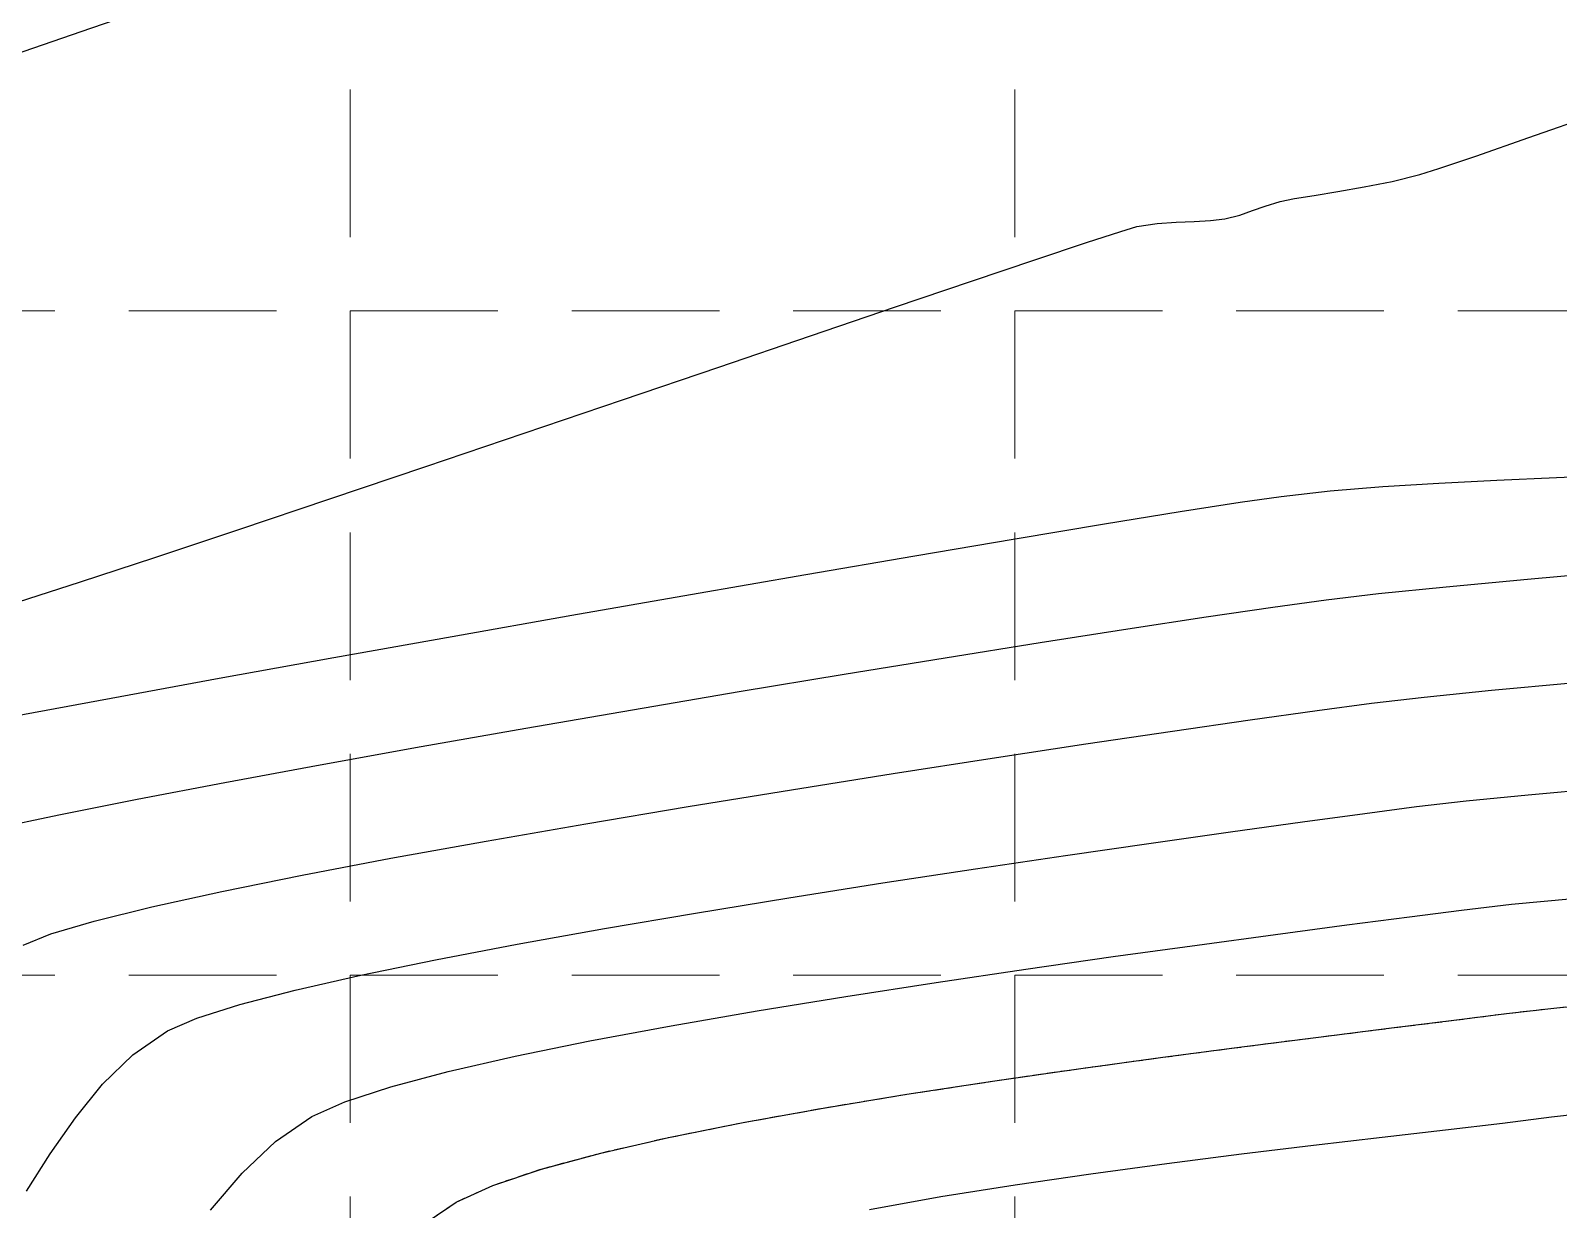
# Model space of a CAD drawing. Header units: inches. Extents: x 2547543 to 2548696, y 7125653 to 7126375.
# Drawn here: x 2548290.92 to 2548332.31, y 7125882.03 to 7125913.98 of the extents above; entities that cross this region are included whole.
import ezdxf

# ---------------------------------------------------------------- set-up
doc = ezdxf.new("R2010")
doc.units = ezdxf.units.IN
doc.header["$MEASUREMENT"] = 0
doc.linetypes.add('DASHED2', pattern=[0.375, 0.25, -0.125])
doc.linetypes.add('HIDDEN', pattern=[0.375, 0.25, -0.125])
for name, color, linetype in [('CONT-MJR', 6, 'Continuous'), ('CONT-MNR', 14, 'Continuous'), ('GRID', 254, 'HIDDEN'), ('V-100YR-LINE', 2, 'DASHED2')]:
    doc.layers.add(name, color=color, linetype=linetype)

msp = doc.modelspace()

# ---------------------------------------------------------------- linework, layer by layer
at = {"layer": 'CONT-MJR', "color": 35, "extrusion": (0.09997689621587824, -0.9949897588533461, 0), "elevation": -6835419.465500337}
msp.add_lwpolyline([(3247985.886998295, 570.0000000000009), (3247987.724619894, 570.0000000000009)], dxfattribs=at)
at = {"layer": 'CONT-MJR', "color": 35, "extrusion": (0.09076356355588845, -0.9958724695113508, 0), "elevation": -6865188.186560884}
msp.add_lwpolyline([(3184583.911867804, 570), (3184586.094710375, 570)], dxfattribs=at)
at = {"layer": 'CONT-MJR', "color": 35, "extrusion": (0.1329629507974115, -0.9911210086136029, 0), "elevation": -6723791.869963132}
msp.add_lwpolyline([(3473179.314420588, 570.0000000000009), (3473180.795445192, 570.0000000000009)], dxfattribs=at)
at = {"layer": 'CONT-MJR', "color": 35, "extrusion": (0.115930395315133, -0.9932573399890268, 0), "elevation": -6782419.669821618}
msp.add_lwpolyline([(3357252.652221513, 570.0000000000009), (3357254.088373087, 570.0000000000009)], dxfattribs=at)
at = {"layer": 'CONT-MJR', "color": 35, "extrusion": (0.1429395876032667, -0.9897314152313283, 0), "elevation": -6688466.059795136}
msp.add_lwpolyline([(3540726.689272578, 570), (3540728.818324406, 570)], dxfattribs=at)
at = {"layer": 'CONT-MJR', "color": 35, "extrusion": (-0.1386807496208461, 0.9903371394048597, 0), "elevation": 6703635.285723601}
msp.add_lwpolyline([(-3511924.366205222, 570.0000000000009), (-3511926.197502281, 570.0000000000009)], dxfattribs=at)
at = {"layer": 'CONT-MJR', "color": 35, "elevation": 570}
for points in [[(2548319.508196958, 7125894.643866422), (2548321.856835522, 7125894.991868248)], [(2548314.295128183, 7125893.843571082), (2548316.970248211, 7125894.258872664)], [(2548308.741929891, 7125892.94878087), (2548311.534975776, 7125893.404645782)], [(2548305.96812943, 7125892.48266045), (2548308.741929891, 7125892.94878087)], [(2548303.265713298, 7125892.01296863), (2548305.96812943, 7125892.48266045)], [(2548298.283589622, 7125891.089607207), (2548300.686820394, 7125891.546389514)], [(2548292.649259115, 7125889.84488221), (2548294.21267008, 7125890.232169449)]]:
    msp.add_lwpolyline(points, dxfattribs=at)
at = {"layer": 'CONT-MJR', "color": 35, "extrusion": (0.1499790572954098, -0.9886891737916321, 0), "elevation": -6663100.330443627}
msp.add_lwpolyline([(3588228.303206394, 570), (3588230.870189844, 570)], dxfattribs=at)
at = {"layer": 'CONT-MJR', "color": 35, "extrusion": (0.1570487942418677, -0.9875908445440225, 0), "elevation": -6637257.831704219}
msp.add_lwpolyline([(3635802.108083698, 570), (3635804.902917635, 570)], dxfattribs=at)
at = {"layer": 'CONT-MJR', "color": 35, "extrusion": (0.1780319671285677, -0.9840247043038771, 0), "elevation": -6558374.337727727}
msp.add_lwpolyline([(3776227.319374363, 570.0000000000009), (3776229.940134687, 570.0000000000009)], dxfattribs=at)
at = {"layer": 'CONT-MJR', "color": 35, "extrusion": (0.1983750230450303, -0.9801261909733276, 0), "elevation": -6478753.760214787}
msp.add_lwpolyline([(3911250.479735309, 570.0000000000009), (3911252.699275771, 570.0000000000009)], dxfattribs=at)
at = {"layer": 'CONT-MJR', "color": 35, "extrusion": (0.2149249883377009, -0.976630559315056, 0), "elevation": -6411670.059122195}
msp.add_lwpolyline([(4020273.877264057, 570), (4020275.818110351, 570)], dxfattribs=at)
at = {"layer": 'CONT-MJR', "color": 35, "extrusion": (0.2851069702557746, -0.9584957044825881, 0), "elevation": -6103598.810380368}
msp.add_lwpolyline([(4474167.191876121, 570), (4474168.422130175, 570)], dxfattribs=at)
at = {"layer": 'CONT-MJR', "color": 35, "extrusion": (-0.3825174673738274, 0.9239482599983146, 0), "elevation": 5609187.199780092}
msp.add_lwpolyline([(-5080265.867834896, 570.0000000000005), (-5080266.671815611, 570.0000000000005)], dxfattribs=at)
at = {"layer": 'CONT-MNR', "color": 35, "extrusion": (0.3268346519542655, -0.9450815363141606, 0), "elevation": -5901699.472717234}
msp.add_lwpolyline([(4737339.605210979, 574), (4737342.190594176, 574)], dxfattribs=at)
at = {"layer": 'CONT-MNR', "color": 35}
for points, elevation in [([(2548289.953906524, 7125913.144659951), (2548292.299030502, 7125913.945598365)], 574), ([(2548331.506826087, 7125911.074364133), (2548333.321830793, 7125911.711169486)], 573), ([(2548330.070655032, 7125910.575211889), (2548331.506826087, 7125911.074364133)], 573), ([(2548328.558068587, 7125910.071132726), (2548329.069131306, 7125910.234029255)], 573), ([(2548326.335314774, 7125909.612495827), (2548327.051496599, 7125909.737078736)], 573), ([(2548327.051496599, 7125909.737078736), (2548327.804527583, 7125909.888084074)], 573), ([(2548324.368428729, 7125909.220979628), (2548324.771255636, 7125909.341072901)], 573), ([(2548324.771255636, 7125909.341072901), (2548325.158855154, 7125909.420113789)], 573), ([(2548325.158855154, 7125909.420113789), (2548325.692321246, 7125909.50871447)], 573), ([(2548322.885596094, 7125908.825329452), (2548323.278363027, 7125908.875026096)], 573), ([(2548323.278363027, 7125908.875026096), (2548323.683684853, 7125908.977328414)], 573), ([(2548323.683684853, 7125908.977328414), (2548324.026472611, 7125909.096188862)], 573), ([(2548324.026472611, 7125909.096188862), (2548324.368428729, 7125909.220979628)], 573), ([(2548321.440388654, 7125908.748741872), (2548321.959409443, 7125908.787156361)], 573), ([(2548321.959409443, 7125908.787156361), (2548322.443545078, 7125908.804362549)], 573), ([(2548322.443545078, 7125908.804362549), (2548322.885596094, 7125908.825329452)], 573), ([(2548301.630198747, 7125902.160672238), (2548304.293494699, 7125903.063113905)], 573), ([(2548330.645544049, 7125901.790797662), (2548332.259796453, 7125901.863609593)], 572), ([(2548326.129839999, 7125901.499301559), (2548327.559304909, 7125901.616314844)], 572), ([(2548322.067987796, 7125900.939692624), (2548323.68707089, 7125901.192243241)], 572), ([(2548317.594321092, 7125900.203504713), (2548320.014614264, 7125900.606224896)], 572), ([(2548294.292864569, 7125899.699838361), (2548296.566993279, 7125900.456626147)], 573), ([(2548311.922459031, 7125899.236965601), (2548314.874479081, 7125899.743196731)], 572), ([(2548292.274239077, 7125899.036418509), (2548294.292864569, 7125899.699838361)], 573), ([(2548331.474430637, 7125899.112642406), (2548333.982657301, 7125899.335711082)], 571), ([(2548324.577319429, 7125898.351362898), (2548326.024996917, 7125898.54964659)], 571), ([(2548320.65193089, 7125897.765082314), (2548322.769136559, 7125898.087139429)], 571), ([(2548299.140014422, 7125896.986102724), (2548302.347038635, 7125897.559379888)], 572), ([(2548296.037666167, 7125896.42522569), (2548299.140014422, 7125896.986102724)], 572), ([(2548312.961002908, 7125896.532970387), (2548315.696381482, 7125896.979891662)], 571), ([(2548307.232450931, 7125895.571006585), (2548310.122531864, 7125896.060639984)], 571), ([(2548290.41648073, 7125895.387330626), (2548293.107364669, 7125895.888413439)], 572), ([(2548304.342242693, 7125895.072176317), (2548307.232450931, 7125895.571006585)], 571), ([(2548289.881344441, 7125892.340003767), (2548291.691182289, 7125892.723786512)], 571), ([(2548328.466005263, 7125892.944515588), (2548329.812048743, 7125893.100943207)], 569), ([(2548318.959467496, 7125891.622147252), (2548321.278587786, 7125891.957868008)], 569), ([(2548316.521032989, 7125891.260087861), (2548318.959467496, 7125891.622147252)], 569), ([(2548308.937804924, 7125890.062302427), (2548311.465405627, 7125890.475522993)], 569), ([(2548306.470074307, 7125889.641313046), (2548308.937804924, 7125890.062302427)], 569), ([(2548304.107009852, 7125889.217197306), (2548306.470074307, 7125889.641313046)], 569), ([(2548320.254689136, 7125888.880663298), (2548322.526169404, 7125889.195303617)], 568), ([(2548317.881466588, 7125888.54157059), (2548320.254689136, 7125888.880663298)], 568), ([(2548310.605424375, 7125887.411273576), (2548313.011426295, 7125887.803506184)], 568), ([(2548329.481948742, 7125887.157917613), (2548330.907013608, 7125887.339384584)], 567), ([(2548332.267697755, 7125887.495126951), (2548333.923193589, 7125887.650781502)], 567), ([(2548306.078496542, 7125886.597255281), (2548308.279311819, 7125887.008066761)], 568), ([(2548300.68191349, 7125885.352888311), (2548302.234389466, 7125885.766296511)], 568), ([(2548312.394897306, 7125884.776070202), (2548314.661156113, 7125885.149884522)], 567), ([(2548330.794574425, 7125884.370747915), (2548332.12751778, 7125884.536819083)], 566), ([(2548296.652132591, 7125883.010762954), (2548297.562543506, 7125883.87057072)], 568), ([(2548306.368462407, 7125883.558009721), (2548308.203284745, 7125883.978595929)], 567), ([(2548323.724674481, 7125883.533614761), (2548325.681576764, 7125883.770672808)], 566), ([(2548290.811188616, 7125882.52368382), (2548291.459924549, 7125883.535529492)], 569), ([(2548304.767983645, 7125883.124906623), (2548306.368462407, 7125883.558009721)], 567), ([(2548295.796202534, 7125882.009205917), (2548296.652132591, 7125883.010762954)], 568), ([(2548301.446210332, 7125881.536297084), (2548302.45111968, 7125882.227297246)], 567)]:
    msp.add_lwpolyline(points, dxfattribs=dict(at, elevation=elevation))
at = {"layer": 'CONT-MNR', "color": 35, "extrusion": (0.3224657005675386, -0.9465811491665607, 0), "elevation": -5923503.579631115}
msp.add_lwpolyline([(4710061.8945105, 573), (4710062.952553678, 573)], dxfattribs=at)
at = {"layer": 'CONT-MNR', "color": 35, "extrusion": (0.2360531444318371, -0.9717401468519464, 0), "elevation": -6322991.929798741}
msp.add_lwpolyline([(4158405.871018698, 573.0000000000009), (4158406.646473954, 573.0000000000009)], dxfattribs=at)
at = {"layer": 'CONT-MNR', "color": 35, "extrusion": (0.1593412623887045, -0.9872235623709424, 0), "elevation": -6628812.337534036}
msp.add_lwpolyline([(3651218.584841016, 573), (3651219.236156029, 573)], dxfattribs=at)
at = {"layer": 'CONT-MNR', "color": 35, "extrusion": (0.3103464400830028, -0.95062352544412, 0), "elevation": -5983194.110709245}
msp.add_lwpolyline([(4633992.742389707, 573.0000000000009), (4633993.724794926, 573.0000000000009)], dxfattribs=at)
at = {"layer": 'CONT-MNR', "color": 35, "extrusion": (0.2852016052765221, -0.958467549971148, 0), "elevation": -6103167.009008225}
msp.add_lwpolyline([(4474803.020024247, 573.0000000000009), (4474803.473577313, 573.0000000000009)], dxfattribs=at)
at = {"layer": 'CONT-MNR', "color": 35, "extrusion": (0.1529102477108976, -0.988240080215831, 0), "elevation": -6652444.170770542}
msp.add_lwpolyline([(3607977.303388568, 573.0000000000009), (3607977.856600778, 573.0000000000009)], dxfattribs=at)
at = {"layer": 'CONT-MNR', "color": 35, "extrusion": (0.317025025008742, -0.9484171727242219, 0), "elevation": -5950452.675338346}
msp.add_lwpolyline([(4675959.789249867, 573), (4675961.233960879, 573)], dxfattribs=at)
at = {"layer": 'CONT-MNR', "color": 35, "extrusion": (-0.3199071027886095, 0.9474489144990341, 0), "elevation": 5936208.50539606}
msp.add_lwpolyline([(-4694027.939387522, 573), (-4694029.77968679, 573)], dxfattribs=at)
at = {"layer": 'CONT-MNR', "color": 35, "extrusion": (0.3213397448873606, -0.9469639741593795, 0), "elevation": -5929102.040174554}
msp.add_lwpolyline([(4702998.863441236, 573.0000000000005), (4703001.032583894, 573.0000000000005)], dxfattribs=at)
at = {"layer": 'CONT-MNR', "color": 35, "extrusion": (0.3220301452118044, -0.9467294151841191, 0), "elevation": -5925671.23779237}
msp.add_lwpolyline([(4707318.430353791, 573), (4707320.861586962, 573)], dxfattribs=at)
at = {"layer": 'CONT-MNR', "color": 35, "extrusion": (0.3222534797153813, -0.9466534185283062, 0), "elevation": -5924560.566781424}
msp.add_lwpolyline([(4708713.601204386, 573), (4708716.227772371, 573)], dxfattribs=at)
at = {"layer": 'CONT-MNR', "color": 35, "extrusion": (0.3221254176517251, -0.9466970029015102, 0), "elevation": -5925197.486660362}
msp.add_lwpolyline([(4707909.354451986, 573.0000000000009), (4707912.109598303, 573.0000000000009)], dxfattribs=at)
at = {"layer": 'CONT-MNR', "color": 35, "extrusion": (0.3216849291291001, -0.9468467702702513, 0), "elevation": -5927387.214516071}
msp.add_lwpolyline([(4705149.311799906, 573.0000000000009), (4705152.128768438, 573.0000000000009)], dxfattribs=at)
at = {"layer": 'CONT-MNR', "color": 35, "extrusion": (0.3197760600847659, -0.9474931511080511, 0), "elevation": -5936857.637490466}
msp.add_lwpolyline([(4693188.518708939, 573), (4693191.259060085, 573)], dxfattribs=at)
at = {"layer": 'CONT-MNR', "color": 35, "extrusion": (0.04490619676356045, -0.9989912079153812, 0), "elevation": -7004277.400336463}
msp.add_lwpolyline([(2865758.673588867, 572), (2865760.308564627, 572)], dxfattribs=at)
at = {"layer": 'CONT-MNR', "color": 35, "extrusion": (0.1103046027101429, -0.9938978290654213, 0), "elevation": -6801325.928961976}
msp.add_lwpolyline([(3318794.208546329, 572.0000000000005), (3318795.542030733, 572.0000000000005)], dxfattribs=at)
at = {"layer": 'CONT-MNR', "color": 35, "extrusion": (0.06243626593877156, -0.9980489530557222, 0), "elevation": -6952890.590549249}
msp.add_lwpolyline([(2988270.340977065, 572), (2988271.856255098, 572)], dxfattribs=at)
at = {"layer": 'CONT-MNR', "color": 35, "extrusion": (0.05068363381754602, -0.9987147587089364, 0), "elevation": -6987584.630295284}
msp.add_lwpolyline([(2906220.446816746, 572.0000000000009), (2906222.022759699, 572.0000000000009)], dxfattribs=at)
at = {"layer": 'CONT-MNR', "color": 35, "extrusion": (0.3181296497389367, -0.9480472171558658, 0), "elevation": -5945001.403345629}
msp.add_lwpolyline([(4682865.68516683, 573.0000000000005), (4682868.287085262, 573.0000000000005)], dxfattribs=at)
at = {"layer": 'CONT-MNR', "color": 35, "extrusion": (0.1417140593098309, -0.9899076347790887, 0), "elevation": -6692850.700752783}
msp.add_lwpolyline([(3532445.457913425, 572), (3532446.586727686, 572)], dxfattribs=at)
at = {"layer": 'CONT-MNR', "color": 35, "extrusion": (0.1602998384154577, -0.9870683673403673, 0), "elevation": -6625255.790642599}
msp.add_lwpolyline([(3657646.792028546, 572.0000000000009), (3657648.872303427, 572.0000000000009)], dxfattribs=at)
at = {"layer": 'CONT-MNR', "color": 35, "extrusion": (0.1668678285610708, -0.9859792735100029, 0), "elevation": -6600757.682308028}
msp.add_lwpolyline([(3701669.065304749, 572), (3701671.823823194, 572)], dxfattribs=at)
at = {"layer": 'CONT-MNR', "color": 35, "extrusion": (0.3065878218231146, -0.9518423753488591, 0), "elevation": -6001457.287593111}
msp.add_lwpolyline([(4610284.649248254, 573.0000000000009), (4610286.435501852, 573.0000000000009)], dxfattribs=at)
at = {"layer": 'CONT-MNR', "color": 35, "extrusion": (0.1708602431426317, -0.9852952741758386, 0), "elevation": -6585709.647760808}
msp.add_lwpolyline([(3728369.407219278, 572.0000000000009), (3728372.570562665, 572.0000000000009)], dxfattribs=at)
at = {"layer": 'CONT-MNR', "color": 35, "extrusion": (0.1023513604960288, -0.9947483093750962, 0), "elevation": -6827650.920228411}
msp.add_lwpolyline([(3264289.84002473, 571.0000000000009), (3264291.685059817, 571.0000000000009)], dxfattribs=at)
at = {"layer": 'CONT-MNR', "color": 35, "extrusion": (0.09399646752779822, -0.995572530804409, 0), "elevation": -6854815.257143914}
msp.add_lwpolyline([(3206855.950003619, 571.0000000000009), (3206858.159875301, 571.0000000000009)], dxfattribs=at)
at = {"layer": 'CONT-MNR', "color": 35, "extrusion": (0.1725549582215588, -0.9849998915701241, 0), "elevation": -6579286.123877117}
msp.add_lwpolyline([(3739689.785883659, 572.0000000000009), (3739693.04909593, 572.0000000000009)], dxfattribs=at)
at = {"layer": 'CONT-MNR', "color": 35, "extrusion": (0.1168972351544932, -0.9931440159479566, 0), "elevation": -6779151.236239359}
msp.add_lwpolyline([(3363852.580855232, 571), (3363854.004617165, 571)], dxfattribs=at)
at = {"layer": 'CONT-MNR', "color": 35, "extrusion": (0.1742221090240088, -0.9847063809721284, 0), "elevation": -6572946.187543189}
msp.add_lwpolyline([(3750818.483259396, 572), (3750821.777976925, 572)], dxfattribs=at)
at = {"layer": 'CONT-MNR', "color": 35, "extrusion": (0.1445909510975719, -0.9894915142944379, 0), "elevation": -6682551.276058382}
msp.add_lwpolyline([(3551884.137587788, 571.0000000000009), (3551885.964973717, 571.0000000000009)], dxfattribs=at)
at = {"layer": 'CONT-MNR', "color": 35, "extrusion": (0.1546735758865418, -0.9879656294236506, 0), "elevation": -6645984.202948464}
msp.add_lwpolyline([(3619838.901912815, 571.0000000000005), (3619841.305585388, 571.0000000000005)], dxfattribs=at)
at = {"layer": 'CONT-MNR', "color": 35, "extrusion": (0.1581686127391553, -0.9874121175801779, 0), "elevation": -6633133.468054951}
msp.add_lwpolyline([(3643331.037858446, 571.0000000000005), (3643333.651562972, 571.0000000000005)], dxfattribs=at)
at = {"layer": 'CONT-MNR', "color": 35, "extrusion": (0.1801948163150398, -0.9836309410409929, 0), "elevation": -6550062.470081797}
msp.add_lwpolyline([(3790629.447938142, 572.0000000000009), (3790632.427004147, 572.0000000000009)], dxfattribs=at)
at = {"layer": 'CONT-MNR', "color": 35, "extrusion": (0.1641460243252901, -0.9864360509927653, 0), "elevation": -6610945.794481113}
msp.add_lwpolyline([(3683432.482084521, 571.0000000000009), (3683435.359585847, 571.0000000000009)], dxfattribs=at)
at = {"layer": 'CONT-MNR', "color": 35, "extrusion": (0.1734310360350783, -0.9848460162582776, 0), "elevation": -6575954.311899501}
msp.add_lwpolyline([(3745535.862181337, 571.0000000000009), (3745538.744716185, 571.0000000000009)], dxfattribs=at)
at = {"layer": 'CONT-MNR', "color": 35, "extrusion": (0.177300339394737, -0.9841567911925981, 0), "elevation": -6561182.815176426}
msp.add_lwpolyline([(3771348.976659114, 571), (3771351.756719292, 571)], dxfattribs=at)
at = {"layer": 'CONT-MNR', "color": 35, "extrusion": (0.1819760181639647, -0.9833029689842234, 0), "elevation": -6543183.542112688}
msp.add_lwpolyline([(3802488.948703263, 571.0000000000009), (3802491.574236537, 571.0000000000009)], dxfattribs=at)
at = {"layer": 'CONT-MNR', "color": 35, "extrusion": (0.1879121461945581, -0.9821858405172389, 0), "elevation": -6520095.991099603}
msp.add_lwpolyline([(3841939.972259407, 571), (3841942.391243211, 571)], dxfattribs=at)
at = {"layer": 'CONT-MNR', "color": 35, "extrusion": (0.1958942452138722, -0.9806250275676669, 0), "elevation": -6488633.071278451}
msp.add_lwpolyline([(3894839.986517272, 571.0000000000009), (3894842.146982255, 571.0000000000009)], dxfattribs=at)
at = {"layer": 'CONT-MNR', "color": 35, "extrusion": (0.09818355929026354, -0.9951683217853627, 0), "elevation": -6841258.987295112}
msp.add_lwpolyline([(3235662.650184694, 569), (3235664.34267454, 569)], dxfattribs=at)
at = {"layer": 'CONT-MNR', "color": 35, "extrusion": (0.08792584725754268, -0.9961270227154986, 0), "elevation": -6874230.638451932}
msp.add_lwpolyline([(3165012.069340397, 569), (3165014.053087822, 569)], dxfattribs=at)
at = {"layer": 'CONT-MNR', "color": 35, "extrusion": (0.1340025771917137, -0.990980983322071, 0), "elevation": -6720141.819732011}
msp.add_lwpolyline([(3480229.95464327, 569.0000000000005), (3480231.662447167, 569.0000000000005)], dxfattribs=at)
at = {"layer": 'CONT-MNR', "color": 35, "extrusion": (0.1308274402845408, -0.991405154751878, 0), "elevation": -6731255.707191097}
msp.add_lwpolyline([(3458686.904884302, 569.0000000000009), (3458688.310871208, 569.0000000000009)], dxfattribs=at)
at = {"layer": 'CONT-MNR', "color": 35, "extrusion": (0.1369810625701337, -0.990573666365686, 0), "elevation": -6709649.172991566}
msp.add_lwpolyline([(3500414.380596845, 569.0000000000009), (3500416.345219665, 569.0000000000009)], dxfattribs=at)
at = {"layer": 'CONT-MNR', "color": 35, "extrusion": (0.1400168508463444, -0.9901491208293186, 0), "elevation": -6698887.736835128}
msp.add_lwpolyline([(3520963.02499631, 569), (3520965.201446254, 569)], dxfattribs=at)
at = {"layer": 'CONT-MNR', "color": 35, "extrusion": (0.1509609147687189, -0.9885397322375017, 0), "elevation": -6659530.445065429}
msp.add_lwpolyline([(3594840.652438005, 569), (3594843.194523634, 569)], dxfattribs=at)
at = {"layer": 'CONT-MNR', "color": 35, "extrusion": (0.1557102569753233, -0.9878027717478215, 0), "elevation": -6642176.129761545}
msp.add_lwpolyline([(3626803.365926125, 569.0000000000005), (3626805.939997374, 569.0000000000005)], dxfattribs=at)
at = {"layer": 'CONT-MNR', "color": 35, "extrusion": (0.1145891860950372, -0.9934129646980036, 0), "elevation": -6786940.627347979}
msp.add_lwpolyline([(3348093.700471982, 568.0000000000005), (3348095.063572495, 568.0000000000005)], dxfattribs=at)
at = {"layer": 'CONT-MNR', "color": 35, "extrusion": (0.09596184290497183, -0.9953850133020296, 0), "elevation": -6848461.866218611}
msp.add_lwpolyline([(3220384.092125433, 568), (3220385.771874911, 568)], dxfattribs=at)
at = {"layer": 'CONT-MNR', "color": 35, "extrusion": (0.1294167003158165, -0.9915902972898466, 0), "elevation": -6736167.105904452}
msp.add_lwpolyline([(3449105.049979968, 568.0000000000009), (3449106.758151136, 568.0000000000009)], dxfattribs=at)
at = {"layer": 'CONT-MNR', "color": 35, "extrusion": (0.1287625245821293, -0.991675457124576, 0), "elevation": -6738441.000035326}
msp.add_lwpolyline([(3444662.189073983, 568.0000000000009), (3444663.611345774, 568.0000000000009)], dxfattribs=at)
at = {"layer": 'CONT-MNR', "color": 35, "extrusion": (0.1338018724120193, -0.991008102357916, 0), "elevation": -6720843.603539421}
msp.add_lwpolyline([(3478865.587787274, 568), (3478867.731392426, 568)], dxfattribs=at)
at = {"layer": 'CONT-MNR', "color": 35, "extrusion": (0.1311841070806244, -0.9913580231427288, 0), "elevation": -6730008.01630271}
msp.add_lwpolyline([(3461105.536712437, 568), (3461107.485324266, 568)], dxfattribs=at)
at = {"layer": 'CONT-MNR', "color": 35, "extrusion": (0.1875236496671328, -0.9822600881719253, 0), "elevation": -6521609.284179369}
msp.add_lwpolyline([(3839367.916392347, 569), (3839370.169972885, 569)], dxfattribs=at)
at = {"layer": 'CONT-MNR', "color": 35, "extrusion": (0.2019757334369897, -0.9793905263492139, 0), "elevation": -6464332.83330709}
msp.add_lwpolyline([(3935037.286523206, 569), (3935039.348360491, 569)], dxfattribs=at)
at = {"layer": 'CONT-MNR', "color": 35, "extrusion": (0.2221568583323863, -0.9750109385519139, 0), "elevation": -6381696.821491794}
msp.add_lwpolyline([(4067683.400923649, 569.0000000000005), (4067685.226841128, 569.0000000000005)], dxfattribs=at)
at = {"layer": 'CONT-MNR', "color": 35, "extrusion": (0.1530182890626023, -0.9882233569453588, 0), "elevation": -6652030.269392451}
msp.add_lwpolyline([(3608693.598443812, 568), (3608696.068010391, 568)], dxfattribs=at)
at = {"layer": 'CONT-MNR', "color": 35, "extrusion": (0.1466447532790016, -0.9891892217041899, 0), "elevation": -6675154.693382883}
msp.add_lwpolyline([(3565740.292785717, 568.0000000000009), (3565742.748895088, 568.0000000000009)], dxfattribs=at)
at = {"layer": 'CONT-MNR', "color": 35, "extrusion": (0.2523136616588599, -0.9676455012763189, 0), "elevation": -6252363.016166126}
msp.add_lwpolyline([(4263806.526793643, 569), (4263808.073268099, 569)], dxfattribs=at)
at = {"layer": 'CONT-MNR', "color": 35, "extrusion": (0.3021215054458294, -0.9532694246366795, 0), "elevation": -6022995.551314308}
msp.add_lwpolyline([(4582095.890114213, 569.0000000000009), (4582097.115153516, 569.0000000000009)], dxfattribs=at)
at = {"layer": 'CONT-MNR', "color": 35, "extrusion": (0.1707924692753658, -0.9853070244542171, 0), "elevation": -6585954.661016701}
msp.add_lwpolyline([(3727913.885965745, 568), (3727916.246765473, 568)], dxfattribs=at)
at = {"layer": 'CONT-MNR', "color": 35, "extrusion": (0.1137164024457872, -0.9935132509507802, 0), "elevation": -6789876.47347399}
msp.add_lwpolyline([(3342130.796394238, 567.0000000000009), (3342132.16596243, 567.0000000000009)], dxfattribs=at)
at = {"layer": 'CONT-MNR', "color": 35, "extrusion": (0.3987385675968679, -0.9170646404211635, 0), "elevation": -5518795.52455684}
msp.add_lwpolyline([(5178316.825446075, 569), (5178317.691633534, 569)], dxfattribs=at)
at = {"layer": 'CONT-MNR', "color": 35, "extrusion": (0.1242423949863412, -0.9922518970947135, 0), "elevation": -6754064.493420739}
msp.add_lwpolyline([(3413918.426178132, 567.0000000000005), (3413920.348026415, 567.0000000000005)], dxfattribs=at)
at = {"layer": 'CONT-MNR', "color": 35, "extrusion": (0.1239241811413511, -0.9922916896399192, 0), "elevation": -6755158.963784612}
msp.add_lwpolyline([(3411754.19659095, 567.0000000000009), (3411755.898352748, 567.0000000000009)], dxfattribs=at)
at = {"layer": 'CONT-MNR', "color": 35, "extrusion": (0.5688152721140488, -0.8224653100343021, 0), "elevation": -4411285.844850101}
msp.add_lwpolyline([(6149196.072118894, 569.0000000000009), (6149197.214400562, 569.0000000000009)], dxfattribs=at)
at = {"layer": 'CONT-MNR', "color": 35, "extrusion": (0.2003021119712541, -0.9797341802447516, 0), "elevation": -6471043.574406926}
msp.add_lwpolyline([(3923990.62982346, 568.0000000000009), (3923992.701926415, 568.0000000000009)], dxfattribs=at)
at = {"layer": 'CONT-MNR', "color": 35, "extrusion": (0.1264400275882107, -0.9919742534075633, 0), "elevation": -6746485.751912819}
msp.add_lwpolyline([(3428868.883696203, 567), (3428870.980530273, 567)], dxfattribs=at)
at = {"layer": 'CONT-MNR', "color": 35, "extrusion": (0.6957503226968647, -0.7182837102894711, 0), "elevation": -3345431.82999084}
msp.add_lwpolyline([(6788234.340138286, 569.0000000000009), (6788235.485692985, 569.0000000000009)], dxfattribs=at)
at = {"layer": 'CONT-MNR', "color": 35, "extrusion": (0.2234805706155919, -0.974708384368027, 0), "elevation": -6376164.565015646}
msp.add_lwpolyline([(4076348.570956657, 568), (4076350.43202302, 568)], dxfattribs=at)
at = {"layer": 'CONT-MNR', "color": 35, "extrusion": (0.135493907210993, -0.9907781795683124, 0), "elevation": -6714890.460454112}
msp.add_lwpolyline([(3490333.279985758, 567.0000000000009), (3490335.59160701, 567.0000000000009)], dxfattribs=at)
at = {"layer": 'CONT-MNR', "color": 35, "extrusion": (0.1302060882880508, -0.9914869512871687, 0), "elevation": -6733416.150201863}
msp.add_lwpolyline([(3454461.374243026, 567), (3454463.600986913, 567)], dxfattribs=at)
at = {"layer": 'CONT-MNR', "color": 35, "extrusion": (0.1424385303396598, -0.9898036497582124, 0), "elevation": -6690248.955072379}
msp.add_lwpolyline([(3537334.106939186, 567.0000000000009), (3537336.458470801, 567.0000000000009)], dxfattribs=at)
at = {"layer": 'CONT-MNR', "color": 35, "extrusion": (0.7765369304493467, -0.6300717384935675, 0), "elevation": -2510975.489536521}
msp.add_lwpolyline([(7139119.344116445, 569), (7139120.511428235, 569)], dxfattribs=at)
at = {"layer": 'CONT-MNR', "color": 35, "extrusion": (0.3109708949907763, -0.9504194350225775, 0), "elevation": -5980132.587367529}
msp.add_lwpolyline([(4637896.12963766, 568.0000000000005), (4637897.44016121, 568.0000000000005)], dxfattribs=at)
at = {"layer": 'CONT-MNR', "color": 35, "extrusion": (0.1513484815470681, -0.9884804687667819, 0), "elevation": -6658114.738865992}
msp.add_lwpolyline([(3597451.167938682, 567), (3597453.514509625, 567)], dxfattribs=at)
at = {"layer": 'CONT-MNR', "color": 35, "extrusion": (-0.4072561050288006, 0.9133140012705216, 0), "elevation": 5470359.989132615}
msp.add_lwpolyline([(-5229456.724403242, 568), (-5229457.702391333, 568)], dxfattribs=at)
at = {"layer": 'CONT-MNR', "color": 35, "extrusion": (0.8220612428543954, -0.569399080607518, 0), "elevation": -1962619.888945926}
msp.add_lwpolyline([(7308907.490054078, 569), (7308908.679830708, 569)], dxfattribs=at)
at = {"layer": 'CONT-MNR', "color": 35, "extrusion": (0.56785050651261, -0.823131704074975, 0), "elevation": -4418488.871788077}
msp.add_lwpolyline([(6144021.280400163, 568), (6144022.4717195, 568)], dxfattribs=at)
at = {"layer": 'CONT-MNR', "color": 35, "extrusion": (0.1774843778214936, -0.9841236180629531, 0), "elevation": -6560465.867822773}
msp.add_lwpolyline([(3772585.437246483, 567), (3772587.639929479, 567)], dxfattribs=at)
at = {"layer": 'CONT-MNR', "color": 35, "extrusion": (0.1127193585373931, -0.9936268646785467, 0), "elevation": -6793223.947626852}
msp.add_lwpolyline([(3335316.396026878, 566.0000000000009), (3335317.768185095, 566.0000000000009)], dxfattribs=at)
at = {"layer": 'CONT-MNR', "color": 35, "extrusion": (0.1969323194810909, -0.9804170855017765, 0), "elevation": -6484494.156693272}
msp.add_lwpolyline([(3901721.76188274, 567.0000000000009), (3901723.826208456, 567.0000000000009)], dxfattribs=at)
at = {"layer": 'CONT-MNR', "color": 35, "extrusion": (0.1155906814882155, -0.9932969316136491, 0), "elevation": -6783555.78437317}
msp.add_lwpolyline([(3354931.708661795, 566.0000000000009), (3354933.43645783, 566.0000000000009)], dxfattribs=at)
at = {"layer": 'CONT-MNR', "color": 35, "extrusion": (0.117459286974991, -0.9930776988248838, 0), "elevation": -6777231.734887419}
msp.add_lwpolyline([(3367690.225421596, 566), (3367691.778574839, 566)], dxfattribs=at)
at = {"layer": 'CONT-MNR', "color": 35, "extrusion": (0.1167161564772318, -0.9931653129349527, 0), "elevation": -6779749.806032501}
msp.add_lwpolyline([(3362614.438219777, 566.0000000000009), (3362616.305362425, 566.0000000000009)], dxfattribs=at)
at = {"layer": 'CONT-MNR', "color": 35, "extrusion": (0.1341027460287848, -0.990967433121563, 0), "elevation": -6719781.32138267}
msp.add_lwpolyline([(3480902.256227393, 566.0000000000009), (3480904.329965273, 566.0000000000009)], dxfattribs=at)
at = {"layer": 'CONT-MNR', "color": 35, "extrusion": (0.1260335687231194, -0.9920259772581135, 0), "elevation": -6747887.242979171}
msp.add_lwpolyline([(3426101.825342244, 566.0000000000009), (3426103.865387021, 566.0000000000009)], dxfattribs=at)
at = {"layer": 'CONT-MNR', "color": 35, "extrusion": (-0.318676588895749, 0.9478635089978777, 0), "elevation": 5942279.512554953}
msp.add_lwpolyline([(-4686295.832969153, 567), (-4686297.226492024, 567)], dxfattribs=at)
at = {"layer": 'CONT-MNR', "color": 35, "extrusion": (0.1447572032629213, -0.9894672061789098, 0), "elevation": -6681939.917032219}
msp.add_lwpolyline([(3552999.54167961, 566.0000000000005), (3553001.61409812, 566.0000000000005)], dxfattribs=at)
at = {"layer": 'CONT-MNR', "color": 35, "extrusion": (0.4144098133133313, -0.9100903837694418, 0), "elevation": -5429155.347902386}
msp.add_lwpolyline([(5272221.079207156, 567), (5272222.173597895, 567)], dxfattribs=at)
at = {"layer": 'CONT-MNR', "color": 35, "extrusion": (0.1763193205166197, -0.9843330214985971, 0), "elevation": -6564924.05723358}
msp.add_lwpolyline([(3764819.952220643, 566.0000000000009), (3764821.917835421, 566.0000000000009)], dxfattribs=at)
at = {"layer": 'CONT-MNR', "color": 35, "extrusion": (0.1585365239140671, -0.9873531134225711, 0), "elevation": -6631761.054770395}
msp.add_lwpolyline([(3645799.948253998, 566.0000000000009), (3645801.984534367, 566.0000000000009)], dxfattribs=at)
at = {"layer": 'GRID', "color": 252, "linetype": 'HIDDEN', "lineweight": 0, "ltscale": 16}
for p, q in [((2548299.583313591, 7126356.376313465), (2548299.583313591, 7125726.296813901)), ((2548317.583313591, 7126356.376313465), (2548317.583313591, 7125726.296813901)), ((2547561.583313602, 7125906.376313471), (2548677.583313586, 7125906.376313471)), ((2547561.583313602, 7125888.376313471), (2548677.583313586, 7125888.376313471))]:
    msp.add_line(p, q, dxfattribs=at)
at = {"layer": 'V-100YR-LINE', "color": 5}
for p, q in [((2548329.481948742, 7125887.157917613, 567), (2548330.907013608, 7125887.339384584, 567)), ((2548330.907013608, 7125887.339384584, 567), (2548332.267697755, 7125887.495126951, 567)), ((2548332.267697755, 7125887.495126951, 567), (2548333.923193589, 7125887.650781502, 567)), ((2548325.886347048, 7125886.708253142, 567), (2548327.793304653, 7125886.947028176, 567)), ((2548327.793304653, 7125886.947028176, 567), (2548329.481948742, 7125887.157917613, 567)), ((2548323.806341638, 7125886.443129385, 567), (2548325.886347048, 7125886.708253142, 567)), ((2548319.308250234, 7125885.839983178, 567), (2548321.59855413, 7125886.153193774, 567)), ((2548321.59855413, 7125886.153193774, 567), (2548323.806341638, 7125886.443129385, 567)), ((2548316.980695658, 7125885.505034471, 567), (2548319.308250234, 7125885.839983178, 567)), ((2548314.661156113, 7125885.149884522, 567), (2548316.980695658, 7125885.505034471, 567)), ((2548312.394897306, 7125884.776070202, 567), (2548314.661156113, 7125885.149884522, 567)), ((2548310.227184947, 7125884.385128381, 567), (2548312.394897306, 7125884.776070202, 567)), ((2548308.203284745, 7125883.978595929, 567), (2548310.227184947, 7125884.385128381, 567)), ((2548306.368462407, 7125883.558009721, 567), (2548308.203284745, 7125883.978595929, 567)), ((2548304.767983645, 7125883.124906623, 567), (2548306.368462407, 7125883.558009721, 567)), ((2548303.447114167, 7125882.680823508, 567), (2548304.767983645, 7125883.124906623, 567)), ((2548302.45111968, 7125882.227297246, 567), (2548303.447114167, 7125882.680823508, 567)), ((2548301.446210332, 7125881.536297084, 567), (2548302.45111968, 7125882.227297246, 567))]:
    msp.add_line(p, q, dxfattribs=at)

doc.saveas('drawing.dxf')
